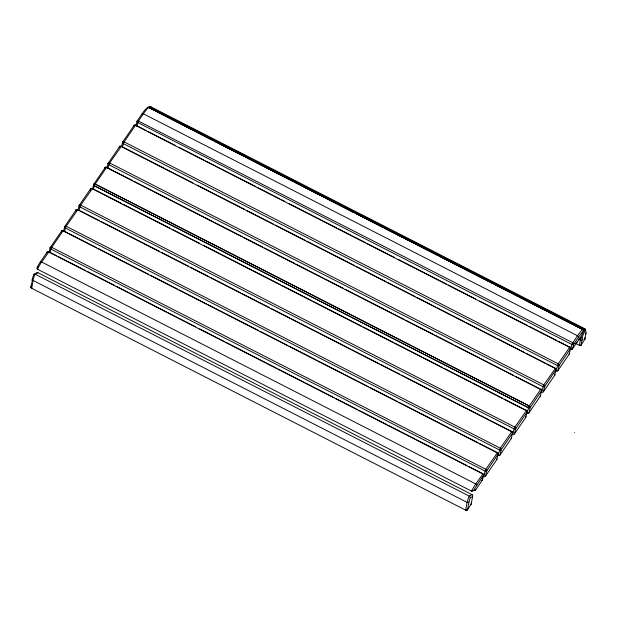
<?xml version="1.0" encoding="UTF-8"?>
<svg xmlns="http://www.w3.org/2000/svg" width="617" height="617" viewBox="0 0 617 617"><rect width="100%" height="100%" fill="white"/><g stroke="black" fill="none" stroke-linecap="round" stroke-linejoin="round"><path stroke-width="0.93" d="M466.521 509.989A1.381 0.679 32.7 0 0 467.547 509.765L468.989 501.983A12.44 2.136 -62.9 0 1 470.301 497.726L469.745 496.5A1.003 0.44 32 0 0 469.213 496.099L35.1 274.156A1.003 0.44 31.9 0 0 34.544 273.987L33.773 274.534A12.44 2.136 -62.9 0 0 32.454 278.791L31.976 281.383M217.631 142.843L148.658 107.258A1.381 1.357 -82.6 0 1 150.486 106.641L584.592 328.599A24.333 4.172 -62.9 0 1 585.448 330.342M579.749 345.242L579.409 345.543L580.296 340.09A13.821 2.368 -62.9 0 0 580.088 338.039L580.073 337.8M30.966 287.021L31.737 282.686M585.811 333.944A22.945 3.933 -62.9 0 0 585.194 330.45L583.643 329.979L584.592 328.599A1.381 1.357 -82.6 0 1 585.194 330.45L581.931 337.43A15.209 2.607 -62.9 0 1 582.155 339.682L580.944 345.35L584.901 339.196L585.811 333.944A1.381 1.195 9.9 0 0 585.919 333.041M67.7 232.933L63.189 230.635L51.535 247.61L49.931 252.731M93.637 184.498L105.075 167.731A1.381 1.087 14.3 0 1 106.903 167.454L106.934 167.138M146.075 130.488L135.732 125.004L123.948 142.118L122.343 147.247M514.401 433.99L515.797 428.53L527.119 412.025A1.381 1.087 14.3 0 0 526.54 410.49L514.624 427.342L512.557 434.291A1.381 1.087 14.3 0 0 514.401 433.99L525.73 417.493L527.257 411.508M108.122 163.397L119.544 146.645A1.381 0.818 34.5 0 1 120.971 146.437L555.076 368.388A1.381 0.818 34.5 0 1 556.079 369.838A1.381 1.087 14.3 0 0 555.501 368.303L543.585 385.155L541.518 392.103A1.381 1.087 14.3 0 0 543.361 391.803L554.691 375.306L556.218 369.321L544.757 386.335L543.361 391.803M582.911 329.81L582.849 329.37A24.333 4.172 -62.9 0 0 577.481 335.756L572.19 343.615L570.656 349.399L571.095 349.014A1.381 0.818 34.5 0 0 572.514 348.806L577.304 341.841A15.209 2.607 -62.9 0 1 580.288 338.162L580.173 337.877M33.773 274.534L36.048 273.4A1.581 1.535 -22.1 0 1 36.48 272.891A1.381 1.342 -22.2 0 1 37.969 272.714L472.067 494.68A1.381 1.342 -22.1 0 1 472.753 495.96A1.581 1.535 -22.2 0 1 472.576 496.592L471.187 504.097L467.547 509.765A1.381 1.18 10.5 0 1 465.681 510.159L31.575 288.208A1.381 1.18 10.5 0 1 31.012 286.573L30.896 287.09M574.604 432.417L574.643 432.37M46.938 252.908L47.131 252.137A1.381 1.087 14.3 0 1 48.974 251.836L41.632 262.009A13.821 2.368 -62.9 0 0 37.436 269.166L471.542 491.124A1.003 0.748 15.6 0 0 472.198 491.255L473.748 490.376A12.44 2.136 -62.9 0 1 476.74 485.409L483.828 474.835M49.121 252.106L50.278 247.556L61.862 230.673M61.376 231.961L61.924 230.627M63.821 230.11L64.754 226.47L76.338 209.587L75.845 210.875M64.407 231.653L66.004 226.524L77.958 209.487M78.097 209.888L79.261 205.33L90.846 188.455M78.914 210.513L80.511 205.392L92.427 188.532A1.381 1.087 14.3 0 0 90.583 188.833L90.907 188.409M90.121 190.653L90.352 189.743M92.573 188.802L93.745 184.228A1.381 0.818 34.5 0 1 95.157 184.043L529.278 405.978A1.381 0.818 34.5 0 1 530.281 407.421L528.877 412.912A1.381 1.087 14.3 0 1 527.041 413.189L528.769 406.865M93.391 189.427L94.409 185.524M104.828 168.657L105.33 167.346M107.057 167.701L108.222 163.143A1.381 0.818 34.5 0 1 109.641 162.934L543.754 384.892A1.381 0.818 34.5 0 1 544.757 386.335A1.381 1.087 14.3 0 1 542.914 386.635L108.8 164.685A1.381 1.087 14.3 0 1 108.222 163.143L108.199 163.22M107.875 168.325L109.471 163.204L121.387 146.345A1.381 1.087 14.3 0 0 119.544 146.645L119.312 147.556M121.534 146.615L122.69 142.064L134.282 125.182L133.789 126.47M136.766 126.377L138.247 121.341L143.375 113.798A24.333 4.172 -62.9 0 1 148.736 107.42L163.32 115.094M497.587 452.523L485.641 469.56L483.574 476.509A1.381 1.087 14.3 0 0 485.417 476.216L486.813 470.748L498.305 453.75M485.417 476.216L496.747 459.711L498.274 453.726M499.893 455.13L501.289 449.662L512.773 432.664L511.223 438.625L499.893 455.13A1.381 1.087 14.3 0 1 498.05 455.423L500.117 448.474L511.994 431.306L511.802 432.532M540.199 396.407L541.741 390.399M557.83 370.724L559.226 365.256L570.717 348.258L569.159 354.22L557.83 370.724A1.381 1.087 14.3 0 1 555.994 371.018L558.053 364.069L569.938 346.901L569.738 348.127M483.797 474.812L482.409 480.08M50.255 247.625L50.278 247.556A1.381 0.818 34.5 0 1 51.705 247.348L485.81 469.298A1.381 0.818 34.5 0 1 486.813 470.748A1.381 1.087 14.3 0 1 484.97 471.041L50.864 249.091A1.381 1.087 14.3 0 1 50.278 247.556L50.178 247.803M64.731 226.539L64.754 226.47A1.381 0.818 34.5 0 1 66.173 226.262L500.287 448.212A1.381 0.818 34.5 0 1 501.289 449.662A1.381 1.087 14.3 0 1 499.446 449.955L65.333 228.005A1.381 1.087 14.3 0 1 64.754 226.47L64.654 226.717M79.238 205.407L79.261 205.33A1.381 0.818 34.5 0 1 80.68 205.122L514.794 427.08A1.381 0.818 34.5 0 1 515.797 428.53A1.381 1.087 14.3 0 1 513.953 428.823L79.84 206.872A1.381 1.087 14.3 0 1 79.261 205.33L79.161 205.584M93.715 184.321L93.745 184.228A1.381 1.087 14.3 0 0 94.332 185.763L528.422 407.737A1.381 1.087 14.3 0 0 530.281 407.421L541.765 390.43M122.675 142.134L122.69 142.064A1.381 0.818 34.5 0 1 124.117 141.856L558.223 363.806A1.381 0.818 34.5 0 1 559.226 365.256A1.381 1.087 14.3 0 1 557.382 365.549L123.277 143.599A1.381 1.087 14.3 0 1 122.69 142.064L122.59 142.311M482.502 479.895L475.807 489.69A1.581 1.327 42.8 0 1 475.483 490.153A1.381 1.157 42.8 0 1 474.134 490.268M527.28 411.531L527.119 412.025A1.381 0.818 34.5 0 0 526.116 410.575L92.01 188.625A1.381 0.818 34.5 0 0 90.583 188.833M580.242 337.283L581.931 337.43A1.381 1.365 -58.1 0 1 580.088 338.039L580.088 338.039M94.509 185.247L94.825 184.591M582.016 333.473L582.556 332.308M149.53 108.029L150.486 106.641A24.333 4.172 -62.9 0 1 151.281 107.666M94.817 184.606L106.656 167.315M528.923 406.564L540.608 389.474L106.486 167.539A1.381 0.818 34.5 0 0 105.075 167.731L105.391 167.307M472.406 490.831L471.542 491.124A13.821 2.368 -62.9 0 1 475.746 483.967L483.08 473.794A1.381 1.087 14.3 0 1 483.666 475.329A1.381 0.818 34.5 0 0 482.664 473.879L48.558 251.929A1.381 0.818 34.5 0 0 47.131 252.137L40.213 262.217A12.44 2.136 -62.9 0 0 37.213 267.184L36.989 268.742A1.003 0.748 15.7 0 0 37.429 269.174L37.868 269.027M146.314 108.592A22.945 3.933 -62.9 0 0 141.949 114.006L137.167 120.978L135.987 125.613L136.781 124.457M583.366 330.843L583.543 331.182A22.945 3.933 -62.9 0 0 578.484 337.206L573.702 344.17L572.514 348.806A1.381 1.087 14.3 0 1 570.679 349.106L570.825 349.423M528.877 412.912L540.214 396.392A1.381 1.087 14.3 0 0 540.307 395.559M466.545 510.166L465.673 510.305L467.123 502.377A13.821 2.368 -62.9 0 1 469.213 496.107L472.067 494.68M31.783 288.316L33.017 280.427A13.821 2.368 -62.9 0 1 35.1 274.156L37.961 272.729M540.878 389.142L541.009 389.404A1.381 1.087 14.3 0 1 541.61 390.923A1.381 0.818 34.5 0 0 540.592 389.489L541.047 389.096M470.301 497.726L472.576 496.592M37.213 267.184L38.038 266.906M473.702 490.407L475.807 489.69M138.077 120.909L572.699 342.72A1.381 0.818 34.5 0 1 573.702 344.17A1.381 1.087 14.3 0 1 571.859 344.463L137.753 122.513A1.381 1.087 14.3 0 1 137.167 120.978A1.381 0.818 34.5 0 1 138.594 120.77L138.054 120.747M147.702 108.098L147.008 107.99A1.381 1.273 51.8 0 1 148.736 107.42L582.849 329.37A1.381 1.273 51.8 0 1 583.543 331.182L580.288 338.162A1.381 1.234 47.5 0 1 578.923 338.826M149.993 107.188L584.098 329.139M219.328 143.715L246.569 157.636M248.273 158.507L293.383 181.575M294.24 182.007L298.489 184.19M300.194 185.054L327.434 198.982M329.131 199.854L365.734 218.565M366.591 219.004L408.292 240.329M409.997 241.201L437.237 255.122M438.942 255.993L489.158 281.668M490.862 282.54L510.436 292.551M511.292 292.99L518.103 296.469M519.799 297.34L547.04 311.269M548.744 312.133L583.643 329.979M165.024 115.965L192.265 129.886M193.962 130.758L212.688 140.337M214.392 141.2L244.185 156.433M245.89 157.304L273.123 171.233M274.827 172.104L293.553 181.676M295.258 182.547L353.988 212.58M355.693 213.451L382.926 227.372M384.63 228.244L403.356 237.823M405.061 238.686L434.854 253.919M436.551 254.79L438.255 255.662M439.111 256.094L463.791 268.719M465.496 269.59L484.222 279.162M485.926 280.033L492.736 283.512M494.433 284.383L510.606 292.651M511.462 293.09L544.657 310.066M546.361 310.929L573.594 324.858M575.299 325.73L582.957 329.648M578.592 339.219L580.296 340.09A1.381 1.195 9.9 0 0 582.155 339.682M575.121 343.16L579.378 345.335A1.381 1.188 9.9 0 0 581.245 344.926A1.381 0.663 32.5 0 1 580.535 345.219M147.779 131.359L175.02 145.28M179.269 147.463L203.957 160.081M205.662 160.952L255.878 186.627M257.582 187.499L279.717 198.813M280.565 199.245L284.823 201.427M289.08 203.602L336.743 227.974M338.448 228.845L352.068 235.802M352.916 236.242L365.68 242.766M367.385 243.638L394.625 257.567M398.883 259.742L446.546 284.113M448.251 284.985L475.491 298.913M479.741 301.088L527.412 325.46M529.116 326.324L556.349 340.252M558.053 341.124L569.969 347.217A1.381 1.087 14.3 0 1 570.555 348.752A1.381 0.818 34.5 0 0 569.553 347.302L135.447 125.351A1.381 0.818 34.5 0 0 134.02 125.56A1.381 1.087 14.3 0 1 134.822 125.097M122.243 146.784L163.952 168.109M165.649 168.981L192.89 182.902M197.147 185.085L244.81 209.448M246.515 210.32L273.755 224.249M275.452 225.12L305.245 240.352M306.95 241.224L354.613 265.595M356.317 266.467L386.111 281.699M387.815 282.563L409.943 293.885M410.791 294.317L415.048 296.492M416.753 297.363L435.479 306.934M437.183 307.806L464.424 321.735M466.12 322.606L482.293 330.874M483.15 331.306L495.914 337.838M497.618 338.71L524.851 352.631M526.556 353.502L545.281 363.081M546.986 363.945L555.501 368.303M107.751 167.886L132.454 180.488M134.144 181.375L152.877 190.931M154.566 191.825L179.269 204.428M180.102 204.875L213.312 221.835M215.001 222.722L242.257 236.627M243.946 237.522L251.62 241.417M252.453 241.872L262.68 247.078M264.377 247.965L294.178 263.174M295.867 264.068L323.115 277.974M324.804 278.861L343.546 288.417M345.235 289.304L396.322 315.403M397.163 315.858L403.981 319.321M405.67 320.208L432.926 334.113M434.615 335L453.348 344.556M455.038 345.451L513.784 375.46M515.473 376.347L540.176 388.949M95.157 184.043L529.263 405.994M94.332 185.763L528.437 407.721M94.131 189.404L121.372 203.332M123.068 204.204L170.739 228.575M172.444 229.447L199.677 243.368M203.934 245.551L251.605 269.922M253.302 270.786L280.542 284.715M282.247 285.586L309.479 299.515M310.336 299.947L312.04 300.818M313.737 301.69L361.408 326.061M363.112 326.933L392.898 342.165M394.602 343.029L421.843 356.958M423.54 357.829L442.266 367.4M443.97 368.272L471.211 382.201M472.915 383.072L502.701 398.304M504.405 399.176L526.54 410.49M80.472 210.975L99.198 220.547M100.903 221.418L159.633 251.451M161.338 252.322L188.578 266.243M190.283 267.115L209.009 276.694M210.706 277.557L240.499 292.79M242.203 293.661L269.436 307.59M271.141 308.461L289.867 318.033M291.571 318.904L350.302 348.937M352.006 349.808L379.247 363.729M380.944 364.601L399.669 374.18M401.374 375.043L460.105 405.076M461.809 405.947L489.05 419.868M490.754 420.74L512.033 431.622A1.381 1.087 14.3 0 1 512.611 433.157A1.381 0.818 34.5 0 0 511.609 431.707L77.503 209.757A1.381 0.818 34.5 0 0 76.076 209.965A1.381 1.087 14.3 0 1 76.878 209.502M69.405 233.804L96.645 247.725M98.35 248.597L134.946 267.315M135.802 267.747L148.566 274.272M150.27 275.143L177.511 289.072M179.208 289.944L206.448 303.865M208.153 304.736L258.369 330.419M260.073 331.283L279.648 341.294M280.504 341.733L287.314 345.212M289.011 346.083L316.251 360.012M317.956 360.883L368.172 386.558M369.876 387.43L397.117 401.351M398.821 402.222L449.037 427.897M450.742 428.769L477.982 442.697M479.679 443.569L497.557 452.708A1.381 1.087 14.3 0 1 498.143 454.243A1.381 0.818 34.5 0 0 497.14 452.793L63.027 230.843A1.381 0.818 34.5 0 0 61.607 231.051A1.381 1.087 14.3 0 1 62.757 230.565M49.823 252.276L56.633 255.754M58.337 256.626L85.578 270.555M87.275 271.426L114.515 285.347M116.22 286.219L166.436 311.893M168.14 312.765L192.828 325.39M193.676 325.822L195.381 326.694M199.638 328.869L224.318 341.494M226.023 342.358L265.179 362.38M266.027 362.819L276.246 368.041M277.943 368.912L305.184 382.833M306.888 383.705L334.121 397.633M335.825 398.505L357.104 409.379M358.809 410.251L386.049 424.18M387.746 425.051L409.881 436.366M410.729 436.797L414.986 438.972M416.691 439.844L466.907 465.526M468.612 466.39L482.232 473.355M48.527 251.566L48.974 251.836L48.658 251.52M466.205 509.858L466.367 510.244M135.524 125.135A1.381 1.087 14.3 0 1 135.863 125.266M569.252 353.394A1.381 1.087 14.3 0 1 569.159 354.22M578.484 337.206A1.381 0.818 34.5 0 0 577.481 335.756L143.375 113.798A1.381 0.818 34.5 0 0 141.949 114.006M577.304 341.841A1.381 0.818 34.5 0 1 576.795 342.242M148.658 107.258A22.945 3.933 -62.9 0 1 148.998 107.397M584.631 337.746A1.381 1.188 9.9 0 1 584.901 339.196A1.381 0.663 32.5 0 1 583.89 339.396M106.918 167.431A1.381 1.087 14.3 0 0 105.075 167.731A1.381 0.818 34.5 0 1 106.486 167.539M554.521 374.072A1.381 1.087 14.3 0 1 554.691 375.306M525.561 416.267A1.381 1.087 14.3 0 1 525.73 417.493M511.308 437.8A1.381 1.087 14.3 0 1 511.223 438.625M63.111 230.627A1.381 1.087 14.3 0 1 63.451 230.758M496.839 458.878A1.381 1.087 14.3 0 1 496.747 459.711M40.213 262.217A1.381 0.818 34.5 0 1 41.632 262.009L475.746 483.967A1.381 0.818 34.5 0 1 476.74 485.409M481.692 480.373A1.381 0.818 34.5 0 0 482.486 479.964A1.381 1.087 14.3 0 0 482.193 478.622M468.989 501.983A1.381 1.18 10.5 0 1 467.123 502.377L33.017 280.427A1.381 1.18 10.5 0 1 32.454 278.791M470.47 504.397A1.381 0.679 32.7 0 0 471.187 504.097A1.381 1.18 10.5 0 0 471.149 502.909M31.112 287.013A1.381 0.679 32.7 0 1 31.012 286.573M119.806 146.268L119.544 146.645L119.868 146.221"/></g></svg>
